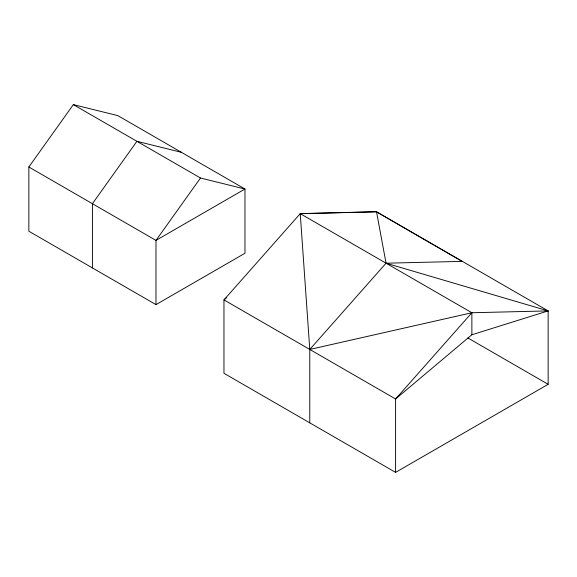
<?xml version="1.0" encoding="UTF-8"?>
<svg xmlns="http://www.w3.org/2000/svg" width="577" height="577" viewBox="0 0 577 577"><rect width="100%" height="100%" fill="white"/><g stroke="black" fill="none" stroke-linecap="round" stroke-linejoin="round"><path stroke-width="0.87" d="M28.85 166.998L73.344 104.61L117.845 115.624L244.973 189.018L244.973 253.245L155.985 304.627L28.85 231.226L28.85 166.998L155.985 240.4L244.973 189.018L200.479 178.012L73.344 104.61M200.479 178.012L155.985 240.4L155.985 304.627M462.249 261.453L376.327 211.709L300.242 213.656L223.963 299.903L223.963 373.297L395.591 472.39L548.15 384.311L548.15 310.909L376.521 211.824L300.242 213.656L309.777 349.446L309.777 422.847M376.521 211.824L386.056 263.199L548.15 310.909L471.871 312.741L395.591 398.988L395.591 472.39M226.711 297.588L223.963 299.903L395.591 398.988L471.871 334.761L548.15 310.909M471.871 334.761L471.871 312.741L309.777 349.446L386.056 263.199L462.336 261.367M181.409 152.321L136.915 141.307L92.414 203.703L92.414 267.923M300.242 213.656L471.871 312.741M467.796 337.92L548.15 384.311"/></g></svg>
